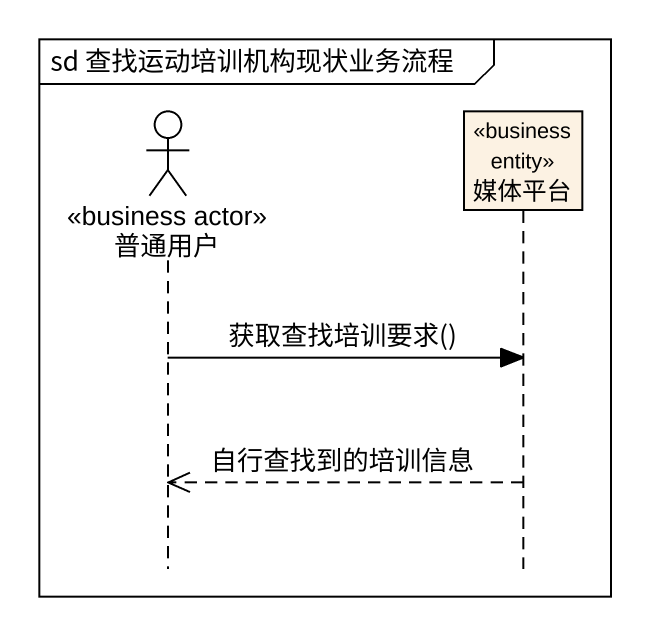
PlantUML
@startuml
mainframe sd 查找运动培训机构现状业务流程
hide footbox
actor 普通用户 <<business actor>>
participant 媒体平台 <<business entity>>

普通用户 -> 媒体平台 : 获取查找培训要求()
媒体平台 -->> 普通用户 : 自行查找到的培训信息
@enduml
